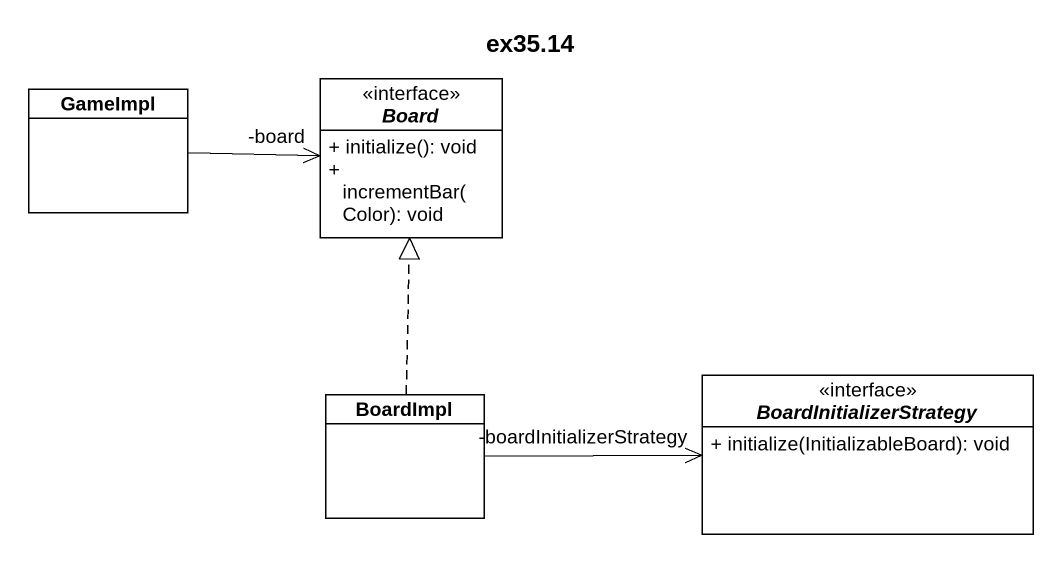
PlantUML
@startuml
title ex35.14
hide circle
hide empty members
skinparam classAttributeIconSize 0
class GameImpl
interface Board <<interface>> {
  + initialize(): void
  + incrementBar(Color): void
}
class BoardImpl
interface BoardInitializerStrategy <<interface>> {
  + initialize(InitializableBoard): void
}
GameImpl -right-> "-board" Board
BoardImpl .up.|> Board
BoardImpl -right-> "-boardInitializerStrategy" BoardInitializerStrategy
@enduml
